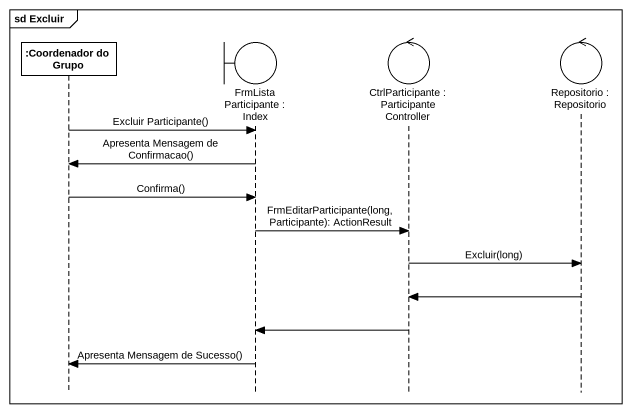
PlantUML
@startuml
mainframe sd Excluir
hide footbox
participant ":Coordenador do Grupo" as Coordenador_do_Grupo
boundary "FrmListaParticipante : Index" as FrmListaParticipante
control "CtrlParticipante : ParticipanteController" as CtrlParticipante
control "Repositorio : Repositorio" as Repositorio

Coordenador_do_Grupo -> FrmListaParticipante : Excluir Participante()
FrmListaParticipante -> Coordenador_do_Grupo : Apresenta Mensagem de Confirmacao()
Coordenador_do_Grupo -> FrmListaParticipante : Confirma()
FrmListaParticipante -> CtrlParticipante : FrmEditarParticipante(long, Participante): ActionResult
CtrlParticipante -> Repositorio : Excluir(long)
Repositorio -> CtrlParticipante
CtrlParticipante -> FrmListaParticipante
FrmListaParticipante -> Coordenador_do_Grupo : Apresenta Mensagem de Sucesso()
@enduml
